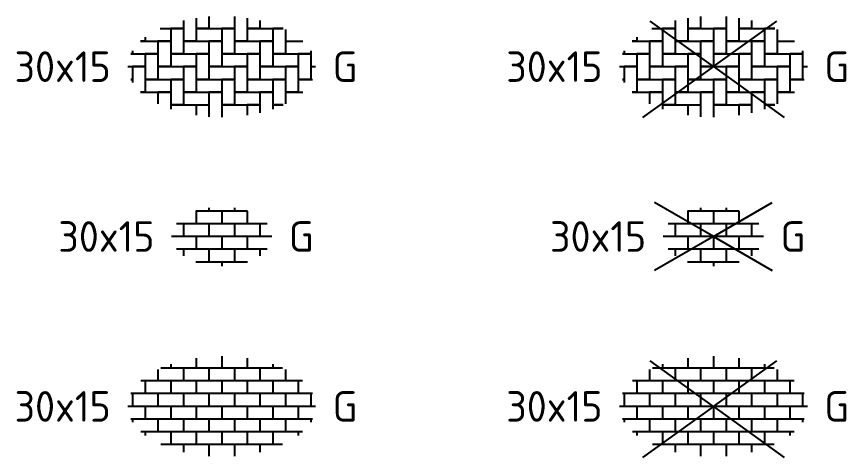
# Model space of a CAD drawing. Header units: metres. Extents: x 3187 to 3249, y 2220 to 2393.
# Drawn here: x 3238.91 to 3248.67, y 2316.41 to 2321.6 of the extents above; entities that cross this region are included whole.
import ezdxf
from ezdxf.enums import TextEntityAlignment as Align

# ---------------------------------------------------------------- set-up
doc = ezdxf.new("R2010")
doc.units = ezdxf.units.M
doc.layers.add('V-WE-VH-OPENVERHARDING_STRAATBAKSTEEN-S', color=90, linetype='Continuous', lineweight=25)
doc.styles.add('NLCS-ISO', font='NLCS-ISO.ttf')

# ---------------------------------------------------------------- blocks, each defined once
blk = doc.blocks.new('SVH-TEGEL_300X150_DUN_HALST-SO')
for p, q in [((0, 2.95), (0, 2.25)), ((-3, 2.477), (-3, 2.25)), ((-1.5, 2.839), (-1.5, 2.25)), ((1.5, 2.839), (1.5, 2.25)), ((3, 2.477), (3, 2.25)), ((-3.75, 2.166), (-3.75, 1.5)), ((3.573, 2.25), (-3.573, 2.25)), ((-2.25, 2.25), (-2.25, 1.5)), ((-0.75, 2.25), (-0.75, 1.5)), ((0.75, 2.25), (0.75, 1.5)), ((2.25, 2.25), (2.25, 1.5)), ((3.75, 2.166), (3.75, 1.5)), ((4.757, 1.5), (-4.757, 1.5)), ((-4.5, 1.5), (-4.5, 0.75)), ((-3, 1.5), (-3, 0.75)), ((-1.5, 1.5), (-1.5, 0.75)), ((0, 1.5), (0, 0.75)), ((1.5, 1.5), (1.5, 0.75)), ((3, 1.5), (3, 0.75)), ((4.5, 1.5), (4.5, 0.75)), ((5.343, 0.75), (-5.343, 0.75)), ((-5.25, 0.75), (-5.25, 0)), ((-3.75, 0.75), (-3.75, 0)), ((-2.25, 0.75), (-2.25, 0)), ((-0.75, 0.75), (-0.75, 0)), ((0.75, 0.75), (0.75, 0)), ((2.25, 0.75), (2.25, 0)), ((3.75, 0.75), (3.75, 0)), ((5.25, 0.75), (5.25, 0)), ((5.525, 0), (-5.525, 0)), ((-4.5, 0), (-4.5, -0.75)), ((-3, 0), (-3, -0.75)), ((0, 0), (0, -0.75)), ((-1.5, 0), (-1.5, -0.75)), ((1.5, 0), (1.5, -0.75)), ((3, 0), (3, -0.75)), ((4.5, 0), (4.5, -0.75)), ((5.343, -0.75), (-5.343, -0.75)), ((-5.25, -0.75), (-5.25, -0.919)), ((-3.75, -0.75), (-3.75, -1.5)), ((-2.25, -0.75), (-2.25, -1.5)), ((-0.75, -0.75), (-0.75, -1.5)), ((0.75, -0.75), (0.75, -1.5)), ((2.25, -0.75), (2.25, -1.5)), ((3.75, -0.75), (3.75, -1.5)), ((5.25, -0.75), (5.25, -0.919)), ((4.757, -1.5), (-4.757, -1.5)), ((-4.5, -1.5), (-4.5, -1.712)), ((-3, -1.5), (-3, -2.25)), ((-1.5, -1.5), (-1.5, -2.25)), ((0, -1.5), (0, -2.25)), ((1.5, -1.5), (1.5, -2.25)), ((3, -1.5), (3, -2.25)), ((4.5, -1.5), (4.5, -1.712)), ((3.573, -2.25), (-3.573, -2.25)), ((-2.25, -2.25), (-2.25, -2.694)), ((-0.75, -2.25), (-0.75, -2.923)), ((0.75, -2.25), (0.75, -2.923)), ((2.25, -2.25), (2.25, -2.694))]:
    blk.add_line(p, q)
at = {"style": 'NLCS-ISO'}
blk.add_attdef('FORMAAT', text='', height=1.8, dxfattribs=at).set_placement((-6.525, 0), align=Align.MIDDLE_RIGHT)
blk.add_attdef('KLEUR', text='', height=1.8, dxfattribs=at).set_placement((6.525, 0), align=Align.MIDDLE_LEFT)
at = {"style": 'NLCS-ISO', "flags": 1}
blk.add_attdef('FUNCTIE', text='', height=1.8, dxfattribs=at).set_placement((0, -3.95), align=Align.TOP_CENTER)
blk = doc.blocks.new('SVH-TEGEL_300X150_DUN_HALFST_KL-SO')
for p, q in [((1.519, 1.5), (-1.519, 1.5)), ((-1.5, 1.5), (-1.5, 0.75)), ((-0.75, 1.692), (-0.75, 1.5)), ((0, 1.5), (0, 0.75)), ((0.75, 1.692), (0.75, 1.5)), ((1.5, 1.5), (1.5, 0.75)), ((2.665, 0.75), (-2.665, 0.75)), ((-2.25, 0.75), (-2.25, 0)), ((-0.75, 0.75), (-0.75, 0)), ((0.75, 0.75), (0.75, 0)), ((2.25, 0.75), (2.25, 0)), ((2.95, 0), (-2.95, 0)), ((0, 0), (0, -0.75)), ((-1.5, 0), (-1.5, -0.75)), ((1.5, 0), (1.5, -0.75)), ((2.665, -0.75), (-2.665, -0.75)), ((-2.25, -0.75), (-2.25, -1.132)), ((-0.75, -0.75), (-0.75, -1.5)), ((0.75, -0.75), (0.75, -1.5)), ((2.25, -0.75), (2.25, -1.132)), ((1.519, -1.5), (-1.519, -1.5)), ((-1.5, -1.5), (-1.5, -1.507)), ((0, -1.5), (0, -1.75)), ((1.5, -1.5), (1.5, -1.507))]:
    blk.add_line(p, q)
at = {"style": 'NLCS-ISO'}
blk.add_attdef('FORMAAT', text='', height=1.8, dxfattribs=at).set_placement((-3.95, 0), align=Align.MIDDLE_RIGHT)
blk.add_attdef('KLEUR', text='', height=1.8, dxfattribs=at).set_placement((3.95, 0), align=Align.MIDDLE_LEFT)
at = {"style": 'NLCS-ISO', "flags": 1}
blk.add_attdef('FUNCTIE', text='', height=1.8, dxfattribs=at).set_placement((0, -2.75), align=Align.TOP_CENTER)
blk = doc.blocks.new('V-SVH-TEGEL_300X150_DUN_HALFST-SO')
for p, q in [((0, 2.95), (0, 2.25)), ((0, 0), (-3.728, 2.684)), ((-3, 2.477), (-3, 2.25)), ((-1.5, 2.839), (-1.5, 2.25)), ((0, 0), (3.728, 2.684)), ((1.5, 2.839), (1.5, 2.25)), ((3, 2.477), (3, 2.25)), ((-3.75, 2.166), (-3.75, 1.5)), ((3.573, 2.25), (-3.573, 2.25)), ((-2.25, 2.25), (-2.25, 1.5)), ((-0.75, 2.25), (-0.75, 1.5)), ((0.75, 2.25), (0.75, 1.5)), ((2.25, 2.25), (2.25, 1.5)), ((3.75, 2.166), (3.75, 1.5)), ((4.757, 1.5), (-4.757, 1.5)), ((-4.5, 1.5), (-4.5, 0.75)), ((-3, 1.5), (-3, 0.75)), ((-1.5, 1.5), (-1.5, 0.75)), ((0, 1.5), (0, 0.75)), ((1.5, 1.5), (1.5, 0.75)), ((3, 1.5), (3, 0.75)), ((4.5, 1.5), (4.5, 0.75)), ((5.343, 0.75), (-5.343, 0.75)), ((-5.25, 0.75), (-5.25, 0)), ((-3.75, 0.75), (-3.75, 0)), ((-2.25, 0.75), (-2.25, 0)), ((-0.75, 0.75), (-0.75, 0)), ((0.75, 0.75), (0.75, 0)), ((2.25, 0.75), (2.25, 0)), ((3.75, 0.75), (3.75, 0)), ((5.25, 0.75), (5.25, 0)), ((5.525, 0), (-5.525, 0)), ((-4.5, 0), (-4.5, -0.75)), ((0, 0), (-4.172, -3.003)), ((-3, 0), (-3, -0.75)), ((0, 0), (0, -0.75)), ((-1.5, 0), (-1.5, -0.75)), ((0, 0), (4.172, -3.003)), ((1.5, 0), (1.5, -0.75)), ((3, 0), (3, -0.75)), ((4.5, 0), (4.5, -0.75)), ((5.343, -0.75), (-5.343, -0.75)), ((-5.25, -0.75), (-5.25, -0.919)), ((-3.75, -0.75), (-3.75, -1.5)), ((-2.25, -0.75), (-2.25, -1.5)), ((-0.75, -0.75), (-0.75, -1.5)), ((0.75, -0.75), (0.75, -1.5)), ((2.25, -0.75), (2.25, -1.5)), ((3.75, -0.75), (3.75, -1.5)), ((5.25, -0.75), (5.25, -0.919)), ((4.757, -1.5), (-4.757, -1.5)), ((-4.5, -1.5), (-4.5, -1.712)), ((-3, -1.5), (-3, -2.25)), ((-1.5, -1.5), (-1.5, -2.25)), ((0, -1.5), (0, -2.25)), ((1.5, -1.5), (1.5, -2.25)), ((3, -1.5), (3, -2.25)), ((4.5, -1.5), (4.5, -1.712)), ((3.573, -2.25), (-3.573, -2.25)), ((-2.25, -2.25), (-2.25, -2.694)), ((-0.75, -2.25), (-0.75, -2.923)), ((0.75, -2.25), (0.75, -2.923)), ((2.25, -2.25), (2.25, -2.694))]:
    blk.add_line(p, q)
at = {"style": 'NLCS-ISO'}
blk.add_attdef('FORMAAT', text='', height=1.8, dxfattribs=at).set_placement((-6.525, 0), align=Align.MIDDLE_RIGHT)
blk.add_attdef('KLEUR', text='', height=1.8, dxfattribs=at).set_placement((6.525, 0), align=Align.MIDDLE_LEFT)
at = {"style": 'NLCS-ISO', "flags": 1}
blk.add_attdef('FUNCTIE', text='', height=1.8, dxfattribs=at).set_placement((0, -3.95), align=Align.TOP_CENTER)
blk = doc.blocks.new('V-SVH-TEGEL_300X150_DUN_HALFST_KL-SO')
for p, q in [((0, 0), (-3.464, 2)), ((0, 0), (3.464, 2)), ((1.519, 1.5), (-1.519, 1.5)), ((-1.5, 1.5), (-1.5, 0.75)), ((-0.75, 1.692), (-0.75, 1.5)), ((0, 1.5), (0, 0.75)), ((0.75, 1.692), (0.75, 1.5)), ((1.5, 1.5), (1.5, 0.75)), ((2.665, 0.75), (-2.665, 0.75)), ((-2.25, 0.75), (-2.25, 0)), ((-0.75, 0.75), (-0.75, 0)), ((0.75, 0.75), (0.75, 0)), ((2.25, 0.75), (2.25, 0)), ((0, 0), (-3.464, -2)), ((2.95, 0), (-2.95, 0)), ((0, 0), (0, -0.75)), ((0, 0), (3.464, -2)), ((-1.5, 0), (-1.5, -0.75)), ((1.5, 0), (1.5, -0.75)), ((2.665, -0.75), (-2.665, -0.75)), ((-2.25, -0.75), (-2.25, -1.132)), ((-0.75, -0.75), (-0.75, -1.5)), ((0.75, -0.75), (0.75, -1.5)), ((2.25, -0.75), (2.25, -1.132)), ((1.519, -1.5), (-1.519, -1.5)), ((-1.5, -1.5), (-1.5, -1.507)), ((0, -1.5), (0, -1.75)), ((1.5, -1.5), (1.5, -1.507))]:
    blk.add_line(p, q)
at = {"style": 'NLCS-ISO'}
blk.add_attdef('FORMAAT', text='', height=1.8, dxfattribs=at).set_placement((-3.95, 0), align=Align.MIDDLE_RIGHT)
blk.add_attdef('KLEUR', text='', height=1.8, dxfattribs=at).set_placement((3.95, 0), align=Align.MIDDLE_LEFT)
at = {"style": 'NLCS-ISO', "flags": 1}
blk.add_attdef('FUNCTIE', text='', height=1.8, dxfattribs=at).set_placement((0, -2.75), align=Align.TOP_CENTER)
blk = doc.blocks.new('SVH-TEGEL_300X150_DUN_ELLEBOOG-SO')
for p, q in [((-0.75, 2.947), (-0.75, 2.25)), ((-0.75, 2.947), (-0.75, 2.25)), ((0.75, 2.947), (0.75, 1.5)), ((0.75, 2.947), (0.75, 2.25)), ((-2.25, 2.717), (-2.25, 1.5)), ((-2.25, 2.717), (-2.25, 2.25)), ((-1.5, 2.863), (-1.5, 1.5)), ((-1.5, 2.863), (-1.5, 2.25)), ((1.5, 2.863), (1.5, 1.5)), ((1.5, 2.863), (1.5, 2.25)), ((2.25, 2.717), (2.25, 2.25)), ((2.25, 2.717), (2.25, 2.25)), ((-3.615, 2.25), (-3, 2.25)), ((-3.615, 2.25), (-2.25, 2.25)), ((-2.25, 2.25), (-3, 2.25)), ((-3, 2.25), (-3, 0.75)), ((-3, 2.25), (-3, 1.5)), ((-2.25, 2.25), (-2.25, 0.75)), ((-1.5, 2.25), (-1.5, 1.5)), ((-1.5, 2.25), (0, 2.25)), ((-0.75, 2.25), (-1.5, 2.25)), ((-0.75, 2.25), (0.75, 2.25)), ((0.75, 2.25), (0, 2.25)), ((0, 2.25), (0, 0.75)), ((0, 2.25), (0, 1.5)), ((0.75, 2.25), (0.75, 0.75)), ((1.5, 2.25), (1.5, 1.5)), ((1.5, 2.25), (3, 2.25)), ((2.25, 2.25), (1.5, 2.25)), ((2.25, 2.25), (3.615, 2.25)), ((3, 2.25), (3, 1.5)), ((3.615, 2.25), (3, 2.25)), ((3, 2.25), (3, 0.75)), ((3.75, 2.185), (3.75, 0.75)), ((-4.771, 1.5), (-3.75, 1.5)), ((-4.5, 1.5), (-4.771, 1.5)), ((-4.5, 1.726), (-4.5, 1.5)), ((-4.5, 1.726), (-4.5, 1.5)), ((-4.5, 1.5), (-3, 1.5)), ((-3, 1.5), (-3.75, 1.5)), ((-3.75, 1.5), (-3.75, 0)), ((-3.75, 1.5), (-3.75, 0.75)), ((-3, 1.5), (-3, 0)), ((-2.25, 1.5), (-2.25, 0.75)), ((-2.25, 1.5), (-0.75, 1.5)), ((-1.5, 1.5), (-2.25, 1.5)), ((-1.5, 1.5), (0, 1.5)), ((0, 1.5), (-0.75, 1.5)), ((-0.75, 1.5), (-0.75, 0)), ((-0.75, 1.5), (-0.75, 0.75)), ((0, 1.5), (0, 0)), ((0.75, 1.5), (0.75, 0.75)), ((0.75, 1.5), (2.25, 1.5)), ((1.5, 1.5), (0.75, 1.5)), ((1.5, 1.5), (3, 1.5)), ((2.25, 1.5), (2.25, 0.75)), ((3, 1.5), (2.25, 1.5)), ((2.25, 1.5), (2.25, 0)), ((3, 1.5), (3, 0)), ((3.75, 1.5), (3.75, 0.75)), ((3.75, 1.5), (4.771, 1.5)), ((-5.347, 0.75), (-4.5, 0.75)), ((-5.25, 0.75), (-5.347, 0.75)), ((-5.25, 0.927), (-5.25, 0.75)), ((-5.25, 0.927), (-5.25, 0.75)), ((-5.25, 0.75), (-3.75, 0.75)), ((-3.75, 0.75), (-4.5, 0.75)), ((-4.5, 0.75), (-4.5, -0.75)), ((-4.5, 0.75), (-4.5, 0)), ((-3.75, 0.75), (-3.75, -0.75)), ((-2.25, 0.75), (-3, 0.75)), ((-3, 0.75), (-3, 0)), ((-3, 0.75), (-1.5, 0.75)), ((-2.25, 0.75), (-0.75, 0.75)), ((-0.75, 0.75), (-1.5, 0.75)), ((-1.5, 0.75), (-1.5, -0.75)), ((-1.5, 0.75), (-1.5, 0)), ((-0.75, 0.75), (-0.75, -0.75)), ((0, 0.75), (1.5, 0.75)), ((0, 0.75), (0, 0)), ((0.75, 0.75), (0, 0.75)), ((0.75, 0.75), (2.25, 0.75)), ((1.5, 0.75), (1.5, 0)), ((2.25, 0.75), (1.5, 0.75)), ((1.5, 0.75), (1.5, -0.75)), ((2.25, 0.75), (2.25, -0.75)), ((3, 0.75), (3, 0)), ((3, 0.75), (4.5, 0.75)), ((3.75, 0.75), (3, 0.75)), ((3.75, 0.75), (5.25, 0.75)), ((4.5, 0.75), (4.5, 0)), ((5.25, 0.75), (4.5, 0.75)), ((4.5, 0.75), (4.5, -0.75)), ((5.25, 0.927), (5.25, 0.75)), ((5.25, 0.75), (5.25, -0.75)), ((0, 0), (-0.75, 0)), ((0, 0), (1.5, 0)), ((1.5, 0), (0.75, 0)), ((1.5, 0), (1.5, -1.5)), ((2.25, 0), (2.25, -0.75)), ((2.25, 0), (3.75, 0)), ((3, 0), (2.25, 0)), ((3, 0), (4.5, 0)), ((3.75, 0), (3.75, -0.75)), ((4.5, 0), (3.75, 0)), ((3.75, 0), (3.75, -1.5)), ((4.5, 0), (4.5, -1.5)), ((5.25, 0), (5.25, -0.75)), ((5.25, 0), (5.525, 0)), ((-5.525, 0), (-5.25, 0)), ((-5.525, 0), (-4.5, 0)), ((-4.5, 0), (-5.25, 0)), ((-5.25, 0), (-5.25, -0.927)), ((-5.25, 0), (-5.25, -0.75)), ((-4.5, 0), (-4.5, -1.5)), ((-3, 0), (-3.75, 0)), ((-3.75, 0), (-3.75, -0.75)), ((-3.75, 0), (-2.25, 0)), ((-3, 0), (-1.5, 0)), ((-1.5, 0), (-2.25, 0)), ((-2.25, 0), (-2.25, -1.5)), ((-2.25, 0), (-2.25, -0.75)), ((-1.5, 0), (-1.5, -1.5)), ((-0.75, 0), (-0.75, -0.75)), ((-0.75, 0), (0.75, 0)), ((0.75, 0), (0.75, -0.75)), ((0.75, 0), (0.75, -1.5)), ((-5.25, -0.75), (-5.347, -0.75)), ((-5.347, -0.75), (-5.25, -0.75)), ((-5.25, -0.75), (-5.25, -0.927)), ((-3.75, -0.75), (-4.5, -0.75)), ((-4.5, -0.75), (-4.5, -1.5)), ((-4.5, -0.75), (-3, -0.75)), ((-3.75, -0.75), (-2.25, -0.75)), ((-2.25, -0.75), (-3, -0.75)), ((-3, -0.75), (-3, -2.25)), ((-3, -0.75), (-3, -1.5)), ((-2.25, -0.75), (-2.25, -2.25)), ((-0.75, -0.75), (-1.5, -0.75)), ((-1.5, -0.75), (-1.5, -1.5)), ((-1.5, -0.75), (0, -0.75)), ((-0.75, -0.75), (0.75, -0.75)), ((0, -0.75), (0, -1.5)), ((0.75, -0.75), (0, -0.75)), ((0, -0.75), (0, -2.25)), ((0.75, -0.75), (0.75, -2.25)), ((1.5, -0.75), (1.5, -1.5)), ((1.5, -0.75), (3, -0.75)), ((2.25, -0.75), (1.5, -0.75)), ((2.25, -0.75), (3.75, -0.75)), ((3, -0.75), (3, -1.5)), ((3.75, -0.75), (3, -0.75)), ((3, -0.75), (3, -2.25)), ((3.75, -0.75), (3.75, -2.185)), ((4.5, -0.75), (4.5, -1.5)), ((4.5, -0.75), (5.347, -0.75)), ((5.25, -0.75), (4.5, -0.75)), ((5.25, -0.75), (5.347, -0.75)), ((-4.5, -1.5), (-4.771, -1.5)), ((-4.771, -1.5), (-3.75, -1.5)), ((-4.5, -1.5), (-3, -1.5)), ((-3, -1.5), (-3.75, -1.5)), ((-3.75, -1.5), (-3.75, -2.185)), ((-3.75, -1.5), (-3.75, -2.185)), ((-3, -1.5), (-3, -2.498)), ((-1.5, -1.5), (-2.25, -1.5)), ((-2.25, -1.5), (-2.25, -2.25)), ((-2.25, -1.5), (-0.75, -1.5)), ((-1.5, -1.5), (0, -1.5)), ((-0.75, -1.5), (-0.75, -2.25)), ((0, -1.5), (-0.75, -1.5)), ((-0.75, -1.5), (-0.75, -2.947)), ((0, -1.5), (0, -2.975)), ((1.5, -1.5), (0.75, -1.5)), ((0.75, -1.5), (0.75, -2.25)), ((0.75, -1.5), (2.25, -1.5)), ((1.5, -1.5), (3, -1.5)), ((2.25, -1.5), (2.25, -2.25)), ((3, -1.5), (2.25, -1.5)), ((2.25, -1.5), (2.25, -2.717)), ((3, -1.5), (3, -2.498)), ((3.75, -1.5), (3.75, -2.185)), ((3.75, -1.5), (4.771, -1.5)), ((4.5, -1.5), (3.75, -1.5)), ((4.5, -1.5), (4.771, -1.5)), ((-2.25, -2.25), (-3, -2.25)), ((-3, -2.25), (-3, -2.498)), ((-3, -2.25), (-1.5, -2.25)), ((-2.25, -2.25), (-0.75, -2.25)), ((-1.5, -2.25), (-1.5, -2.863)), ((0.75, -2.25), (0, -2.25)), ((0, -2.25), (0, -2.975)), ((0, -2.25), (1.5, -2.25)), ((0.75, -2.25), (2.25, -2.25)), ((1.5, -2.25), (1.5, -2.863)), ((2.25, -2.25), (1.5, -2.25)), ((1.5, -2.25), (1.5, -2.863)), ((2.25, -2.25), (2.25, -2.717)), ((3, -2.25), (3, -2.498)), ((3, -2.25), (3.615, -2.25)), ((3.615, -2.25), (3, -2.25))]:
    blk.add_line(p, q)
at = {"style": 'NLCS-ISO'}
blk.add_attdef('FORMAAT', text='', height=1.8, dxfattribs=at).set_placement((-6.525, 0), align=Align.MIDDLE_RIGHT)
blk.add_attdef('KLEUR', text='', height=1.8, dxfattribs=at).set_placement((6.525, 0), align=Align.MIDDLE_LEFT)
at = {"style": 'NLCS-ISO', "flags": 1}
blk.add_attdef('FUNCTIE', text='', height=1.8, dxfattribs=at).set_placement((0, -3.975), align=Align.TOP_CENTER)
blk = doc.blocks.new('V-SVH-TEGEL_300X150_DUN_ELLEBOOG-SO')
for p, q in [((-0.75, 2.947), (-0.75, 2.25)), ((-0.75, 2.947), (-0.75, 2.25)), ((0.75, 2.947), (0.75, 1.5)), ((0.75, 2.947), (0.75, 2.25)), ((0, 0), (-3.728, 2.684)), ((-2.25, 2.717), (-2.25, 1.5)), ((-2.25, 2.717), (-2.25, 2.25)), ((-1.5, 2.863), (-1.5, 1.5)), ((-1.5, 2.863), (-1.5, 2.25)), ((0, 0), (3.728, 2.684)), ((1.5, 2.863), (1.5, 1.5)), ((1.5, 2.863), (1.5, 2.25)), ((2.25, 2.717), (2.25, 2.25)), ((2.25, 2.717), (2.25, 2.25)), ((-3.615, 2.25), (-3, 2.25)), ((-3.615, 2.25), (-2.25, 2.25)), ((-2.25, 2.25), (-3, 2.25)), ((-3, 2.25), (-3, 0.75)), ((-3, 2.25), (-3, 1.5)), ((-2.25, 2.25), (-2.25, 0.75)), ((-1.5, 2.25), (-1.5, 1.5)), ((-1.5, 2.25), (0, 2.25)), ((-0.75, 2.25), (-1.5, 2.25)), ((-0.75, 2.25), (0.75, 2.25)), ((0.75, 2.25), (0, 2.25)), ((0, 2.25), (0, 0.75)), ((0, 2.25), (0, 1.5)), ((0.75, 2.25), (0.75, 0.75)), ((1.5, 2.25), (1.5, 1.5)), ((1.5, 2.25), (3, 2.25)), ((2.25, 2.25), (1.5, 2.25)), ((2.25, 2.25), (3.615, 2.25)), ((3, 2.25), (3, 1.5)), ((3.615, 2.25), (3, 2.25)), ((3, 2.25), (3, 0.75)), ((3.75, 2.185), (3.75, 0.75)), ((-4.771, 1.5), (-3.75, 1.5)), ((-4.5, 1.5), (-4.771, 1.5)), ((-4.5, 1.726), (-4.5, 1.5)), ((-4.5, 1.726), (-4.5, 1.5)), ((-4.5, 1.5), (-3, 1.5)), ((-3, 1.5), (-3.75, 1.5)), ((-3.75, 1.5), (-3.75, 0)), ((-3.75, 1.5), (-3.75, 0.75)), ((-3, 1.5), (-3, 0)), ((-2.25, 1.5), (-2.25, 0.75)), ((-2.25, 1.5), (-0.75, 1.5)), ((-1.5, 1.5), (-2.25, 1.5)), ((-1.5, 1.5), (0, 1.5)), ((0, 1.5), (-0.75, 1.5)), ((-0.75, 1.5), (-0.75, 0)), ((-0.75, 1.5), (-0.75, 0.75)), ((0, 1.5), (0, 0)), ((0.75, 1.5), (0.75, 0.75)), ((0.75, 1.5), (2.25, 1.5)), ((1.5, 1.5), (0.75, 1.5)), ((1.5, 1.5), (3, 1.5)), ((2.25, 1.5), (2.25, 0.75)), ((3, 1.5), (2.25, 1.5)), ((2.25, 1.5), (2.25, 0)), ((3, 1.5), (3, 0)), ((3.75, 1.5), (3.75, 0.75)), ((3.75, 1.5), (4.771, 1.5)), ((-5.347, 0.75), (-4.5, 0.75)), ((-5.25, 0.75), (-5.347, 0.75)), ((-5.25, 0.927), (-5.25, 0.75)), ((-5.25, 0.927), (-5.25, 0.75)), ((-5.25, 0.75), (-3.75, 0.75)), ((-3.75, 0.75), (-4.5, 0.75)), ((-4.5, 0.75), (-4.5, -0.75)), ((-4.5, 0.75), (-4.5, 0)), ((-3.75, 0.75), (-3.75, -0.75)), ((-2.25, 0.75), (-3, 0.75)), ((-3, 0.75), (-3, 0)), ((-3, 0.75), (-1.5, 0.75)), ((-2.25, 0.75), (-0.75, 0.75)), ((-0.75, 0.75), (-1.5, 0.75)), ((-1.5, 0.75), (-1.5, -0.75)), ((-1.5, 0.75), (-1.5, 0)), ((-0.75, 0.75), (-0.75, -0.75)), ((0, 0.75), (1.5, 0.75)), ((0, 0.75), (0, 0)), ((0.75, 0.75), (0, 0.75)), ((0.75, 0.75), (2.25, 0.75)), ((1.5, 0.75), (1.5, 0)), ((2.25, 0.75), (1.5, 0.75)), ((1.5, 0.75), (1.5, -0.75)), ((2.25, 0.75), (2.25, -0.75)), ((3, 0.75), (3, 0)), ((3, 0.75), (4.5, 0.75)), ((3.75, 0.75), (3, 0.75)), ((3.75, 0.75), (5.25, 0.75)), ((4.5, 0.75), (4.5, 0)), ((5.25, 0.75), (4.5, 0.75)), ((4.5, 0.75), (4.5, -0.75)), ((5.25, 0.927), (5.25, 0.75)), ((5.25, 0.75), (5.25, -0.75)), ((0, 0), (-4.172, -3.003)), ((0, 0), (-0.75, 0)), ((0, 0), (1.5, 0)), ((1.5, 0), (0.75, 0)), ((1.5, 0), (1.5, -1.5)), ((2.25, 0), (2.25, -0.75)), ((2.25, 0), (3.75, 0)), ((3, 0), (2.25, 0)), ((3, 0), (4.5, 0)), ((3.75, 0), (3.75, -0.75)), ((4.5, 0), (3.75, 0)), ((3.75, 0), (3.75, -1.5)), ((4.5, 0), (4.5, -1.5)), ((5.25, 0), (5.25, -0.75)), ((5.25, 0), (5.525, 0)), ((-5.525, 0), (-5.25, 0)), ((-5.525, 0), (-4.5, 0)), ((-4.5, 0), (-5.25, 0)), ((-5.25, 0), (-5.25, -0.927)), ((-5.25, 0), (-5.25, -0.75)), ((-4.5, 0), (-4.5, -1.5)), ((-3, 0), (-3.75, 0)), ((-3.75, 0), (-3.75, -0.75)), ((-3.75, 0), (-2.25, 0)), ((-3, 0), (-1.5, 0)), ((-1.5, 0), (-2.25, 0)), ((-2.25, 0), (-2.25, -1.5)), ((-2.25, 0), (-2.25, -0.75)), ((-1.5, 0), (-1.5, -1.5)), ((-0.75, 0), (-0.75, -0.75)), ((-0.75, 0), (0.75, 0)), ((0, 0), (4.172, -3.003)), ((0.75, 0), (0.75, -0.75)), ((0.75, 0), (0.75, -1.5)), ((-5.25, -0.75), (-5.347, -0.75)), ((-5.347, -0.75), (-5.25, -0.75)), ((-5.25, -0.75), (-5.25, -0.927)), ((-3.75, -0.75), (-4.5, -0.75)), ((-4.5, -0.75), (-4.5, -1.5)), ((-4.5, -0.75), (-3, -0.75)), ((-3.75, -0.75), (-2.25, -0.75)), ((-2.25, -0.75), (-3, -0.75)), ((-3, -0.75), (-3, -2.25)), ((-3, -0.75), (-3, -1.5)), ((-2.25, -0.75), (-2.25, -2.25)), ((-0.75, -0.75), (-1.5, -0.75)), ((-1.5, -0.75), (-1.5, -1.5)), ((-1.5, -0.75), (0, -0.75)), ((-0.75, -0.75), (0.75, -0.75)), ((0, -0.75), (0, -1.5)), ((0.75, -0.75), (0, -0.75)), ((0, -0.75), (0, -2.25)), ((0.75, -0.75), (0.75, -2.25)), ((1.5, -0.75), (1.5, -1.5)), ((1.5, -0.75), (3, -0.75)), ((2.25, -0.75), (1.5, -0.75)), ((2.25, -0.75), (3.75, -0.75)), ((3, -0.75), (3, -1.5)), ((3.75, -0.75), (3, -0.75)), ((3, -0.75), (3, -2.25)), ((3.75, -0.75), (3.75, -2.185)), ((4.5, -0.75), (4.5, -1.5)), ((4.5, -0.75), (5.347, -0.75)), ((5.25, -0.75), (4.5, -0.75)), ((5.25, -0.75), (5.347, -0.75)), ((-4.5, -1.5), (-4.771, -1.5)), ((-4.771, -1.5), (-3.75, -1.5)), ((-4.5, -1.5), (-3, -1.5)), ((-3, -1.5), (-3.75, -1.5)), ((-3.75, -1.5), (-3.75, -2.185)), ((-3.75, -1.5), (-3.75, -2.185)), ((-3, -1.5), (-3, -2.498)), ((-1.5, -1.5), (-2.25, -1.5)), ((-2.25, -1.5), (-2.25, -2.25)), ((-2.25, -1.5), (-0.75, -1.5)), ((-1.5, -1.5), (0, -1.5)), ((-0.75, -1.5), (-0.75, -2.25)), ((0, -1.5), (-0.75, -1.5)), ((-0.75, -1.5), (-0.75, -2.947)), ((0, -1.5), (0, -2.975)), ((1.5, -1.5), (0.75, -1.5)), ((0.75, -1.5), (0.75, -2.25)), ((0.75, -1.5), (2.25, -1.5)), ((1.5, -1.5), (3, -1.5)), ((2.25, -1.5), (2.25, -2.25)), ((3, -1.5), (2.25, -1.5)), ((2.25, -1.5), (2.25, -2.717)), ((3, -1.5), (3, -2.498)), ((3.75, -1.5), (3.75, -2.185)), ((3.75, -1.5), (4.771, -1.5)), ((4.5, -1.5), (3.75, -1.5)), ((4.5, -1.5), (4.771, -1.5)), ((-2.25, -2.25), (-3, -2.25)), ((-3, -2.25), (-3, -2.498)), ((-3, -2.25), (-1.5, -2.25)), ((-2.25, -2.25), (-0.75, -2.25)), ((-1.5, -2.25), (-1.5, -2.863)), ((0.75, -2.25), (0, -2.25)), ((0, -2.25), (0, -2.975)), ((0, -2.25), (1.5, -2.25)), ((0.75, -2.25), (2.25, -2.25)), ((1.5, -2.25), (1.5, -2.863)), ((2.25, -2.25), (1.5, -2.25)), ((1.5, -2.25), (1.5, -2.863)), ((2.25, -2.25), (2.25, -2.717)), ((3, -2.25), (3, -2.498)), ((3, -2.25), (3.615, -2.25)), ((3.615, -2.25), (3, -2.25))]:
    blk.add_line(p, q)
at = {"style": 'NLCS-ISO'}
blk.add_attdef('FORMAAT', text='', height=1.8, dxfattribs=at).set_placement((-6.525, 0), align=Align.MIDDLE_RIGHT)
blk.add_attdef('KLEUR', text='', height=1.8, dxfattribs=at).set_placement((6.525, 0), align=Align.MIDDLE_LEFT)
at = {"style": 'NLCS-ISO', "flags": 1}
blk.add_attdef('FUNCTIE', text='', height=1.8, dxfattribs=at).set_placement((0, -3.975), align=Align.TOP_CENTER)

msp = doc.modelspace()

# ---------------------------------------------------------------- block references
at = {"layer": 'V-WE-VH-OPENVERHARDING_STRAATBAKSTEEN-S', "xscale": 0.2, "yscale": 0.2, "zscale": 0.2}
for name, p in [('SVH-TEGEL_300X150_DUN_ELLEBOOG-SO', (3241.3227, 2321.0145)), ('V-SVH-TEGEL_300X150_DUN_ELLEBOOG-SO', (3247.1068, 2321.0145)), ('SVH-TEGEL_300X150_DUN_HALFST_KL-SO', (3241.3227, 2319.0145)), ('V-SVH-TEGEL_300X150_DUN_HALFST_KL-SO', (3247.1068, 2319.0145)), ('SVH-TEGEL_300X150_DUN_HALST-SO', (3241.3227, 2317.0145)), ('V-SVH-TEGEL_300X150_DUN_HALFST-SO', (3247.1068, 2317.0145))]:
    msp.add_blockref(name, p, dxfattribs=at).add_auto_attribs({'FORMAAT': '30x15', 'KLEUR': 'G'})

doc.saveas('drawing.dxf')
